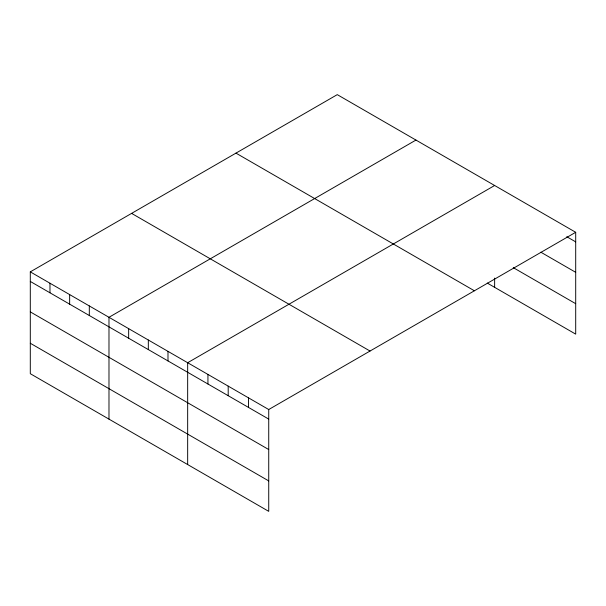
<?xml version="1.0" encoding="UTF-8"?>
<svg xmlns="http://www.w3.org/2000/svg" width="606" height="606" viewBox="0 0 606 606"><rect width="100%" height="100%" fill="white"/><g stroke="black" fill="none" stroke-linecap="round" stroke-linejoin="round"><path stroke-width="0.91" d="M30.3 271.867L268.731 409.527L268.731 511.358L30.3 373.705L30.3 271.867L337.269 94.642L575.7 232.295L575.7 334.133L487.254 283.07M415.951 140.069L108.982 317.294L108.982 419.132M494.632 185.497L187.663 362.721L187.663 464.552M268.731 409.527L575.7 232.295M566.784 236.726L575.7 241.87M540.84 252.194L575.7 272.321M513.282 267.647L575.7 303.689M235.969 153.129L474.4 290.782M131.6 213.38L370.031 351.041M30.3 281.442L268.731 419.102M30.3 311.885L268.731 449.546M30.3 343.254L268.731 480.914M494.632 278.101L494.632 287.327M248.468 397.824L248.468 407.399M228.197 386.12L228.197 395.695M207.934 374.425L207.934 383.999M167.991 351.366L167.991 360.941M148.326 340.011L148.326 349.579M128.654 328.649L128.654 338.224M89.309 305.939L89.309 315.514M69.645 294.584L69.645 304.159M49.972 283.222L49.972 292.796"/></g></svg>
